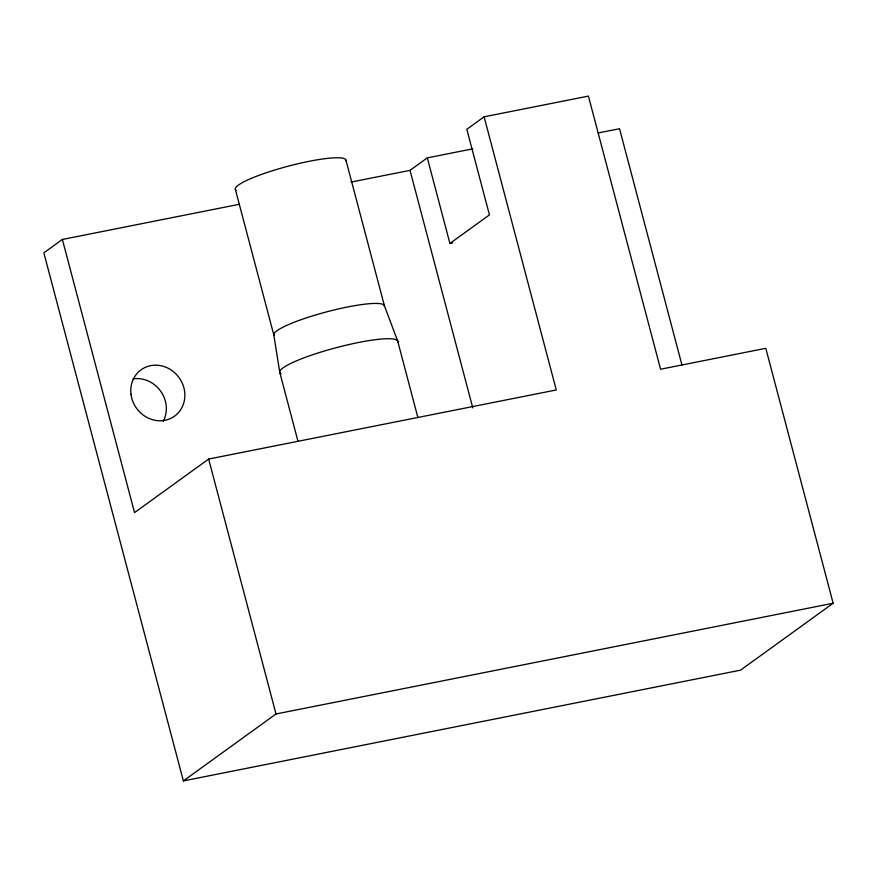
<?xml version="1.0" encoding="UTF-8"?>
<svg xmlns="http://www.w3.org/2000/svg" width="877" height="877" viewBox="0 0 877 877"><rect width="100%" height="100%" fill="white"/><g stroke="black" fill="none" stroke-linecap="round" stroke-linejoin="round"><path stroke-width="1.32" d="M239.553 204.242L62.377 239.454L43.85 252.85L183.37 780.903L740.517 670.171L833.15 603.244L765.796 348.312L660.578 369.228L588.412 96.097L484.115 116.816L466.827 129.314L489.443 214.898L449.912 243.455L427.307 157.871L472.769 148.838M350.953 182.098L410.019 170.368L427.307 157.871M484.115 116.816L556.281 389.958L208.649 459.055L134.543 512.596L62.377 239.454M183.37 780.903L276.003 713.977L833.15 603.244M598.213 132.964L619.524 128.722L681.933 364.92M449.912 243.455L452.587 242.918M384.356 305.591L397.665 341.021M410.019 170.368L472.769 407.871M397.719 341.175L417.934 417.704M345.922 160.063L384.411 305.733M235.343 189.311L273.832 334.981M279.763 372.374L297.895 440.988M208.649 459.055L276.003 713.977M273.799 334.828L279.73 372.21M132.997 378.886A28.59 26.211 54.2 0 1 160.623 391.12A28.59 26.211 54.2 0 1 163.286 421.201M281.1 373.723A61.006 9.439 -14.8 0 1 333.655 348.366A61.006 9.439 -14.8 0 1 397.709 342.03M274.03 335.409A57.191 8.847 -14.8 0 1 327.724 311.576A57.191 8.847 -14.8 0 1 384.4 306.533M236.395 190.462A57.191 8.847 -14.8 0 1 286.34 166.674A57.191 8.847 -14.8 0 1 345.911 160.864M131.002 394.31A28.59 26.211 54.2 0 0 174.282 416.356A28.59 26.211 54.2 0 0 168.187 368.263A28.59 26.211 54.2 0 0 131.002 394.31"/></g></svg>
